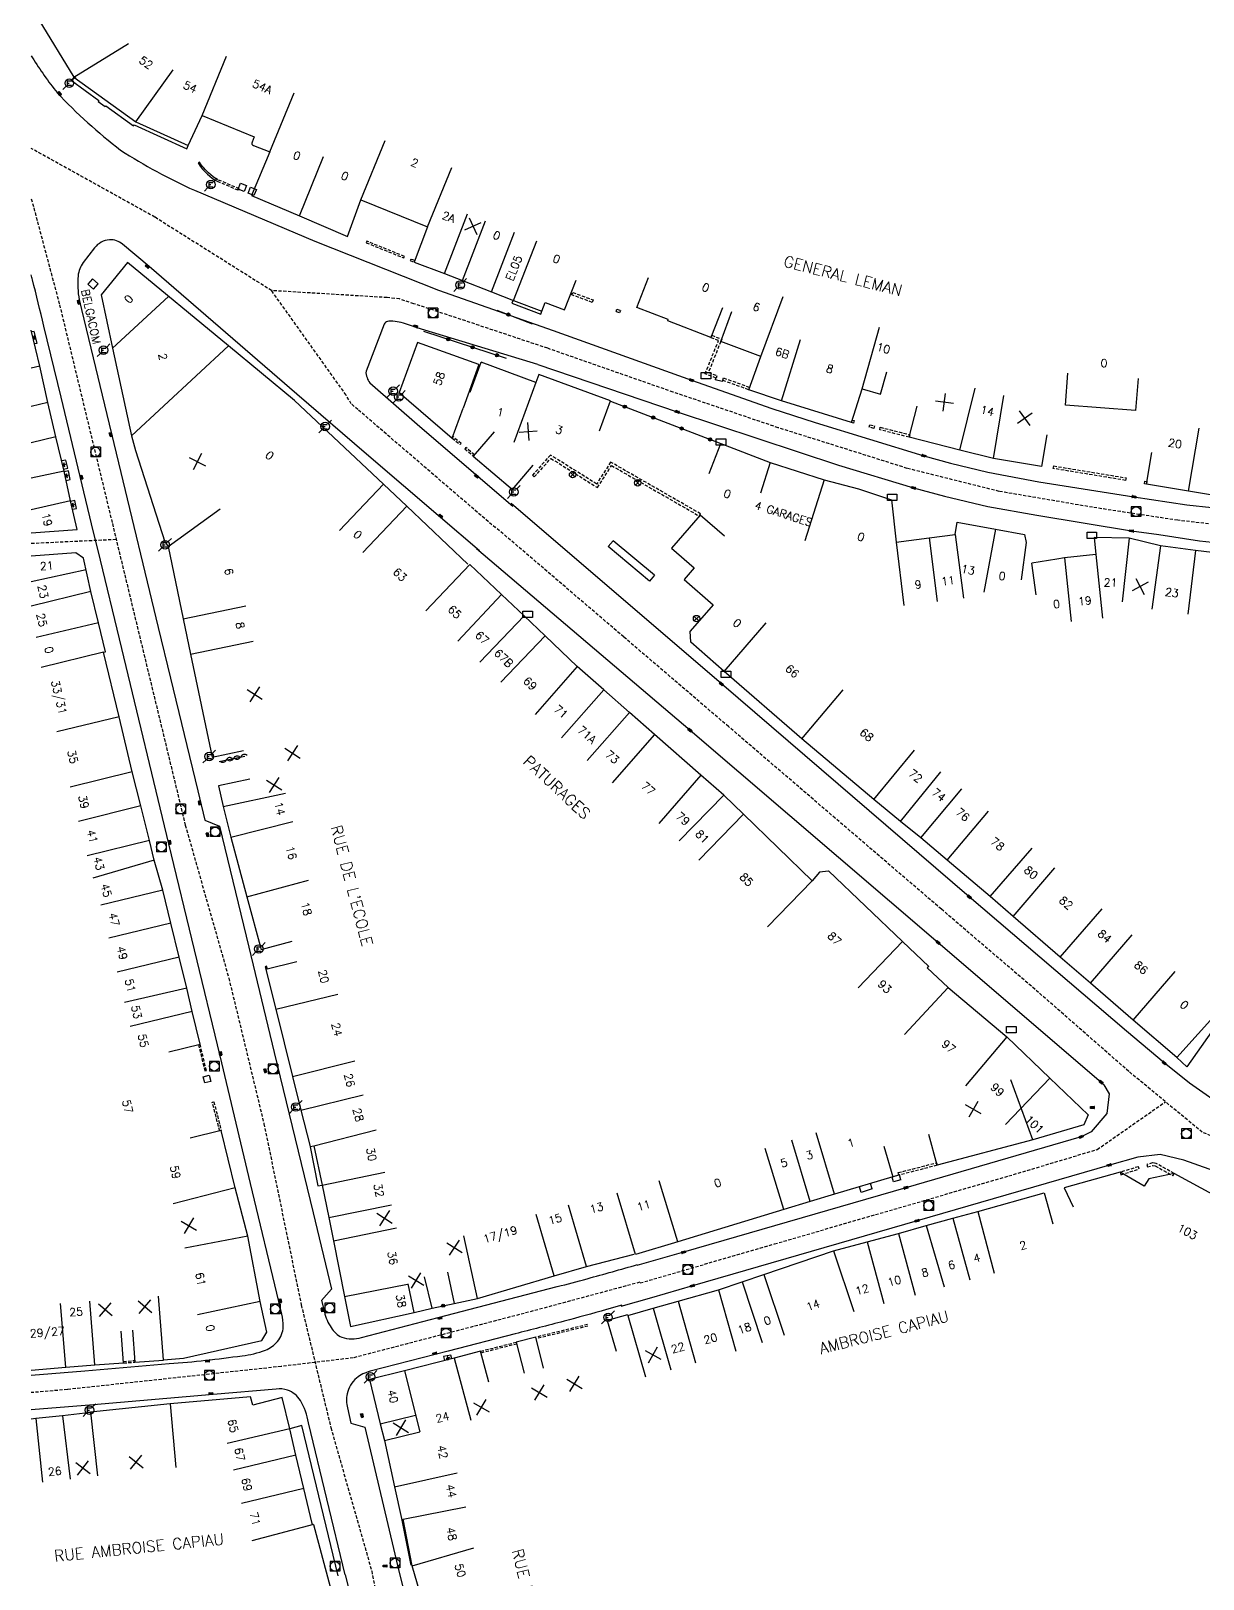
# Model space of a CAD drawing. Header units: millimetres. Extents: x 113000 to 114001, y 121999 to 123000.
# Drawn here: x 112999.9 to 113182.9, y 122336.6 to 122578.5 of the extents above; entities that cross this region are included whole.
import ezdxf
from ezdxf.enums import TextEntityAlignment as Align

# ---------------------------------------------------------------- set-up
doc = ezdxf.new("R2010")
doc.units = ezdxf.units.MM
doc.linetypes.add('DASHED', pattern=[0.75, 0.5, -0.25])
doc.layers.get('0').update_dxf_attribs({"linetype": 'CONTINUOUS'})
for name, color, linetype in [('W0001', 6, 'DASHED'), ('W0008', 7, 'CONTINUOUS'), ('W0100', 7, 'CONTINUOUS'), ('W0105', 7, 'CONTINUOUS'), ('W0112', 1, 'DASHED'), ('W0310', 3, 'CONTINUOUS'), ('W0322', 7, 'CONTINUOUS'), ('W0334', 7, 'CONTINUOUS'), ('W0400', 7, 'CONTINUOUS'), ('W0420', 7, 'CONTINUOUS'), ('W0469', 7, 'CONTINUOUS'), ('W0471', 7, 'CONTINUOUS'), ('W0984', 7, 'CONTINUOUS'), ('W0989', 7, 'CONTINUOUS'), ('W0991', 7, 'CONTINUOUS'), ('W1102', 7, 'CONTINUOUS'), ('W1471', 7, 'CONTINUOUS')]:
    doc.layers.add(name, color=color, linetype=linetype)
doc.styles.get("Standard").update_dxf_attribs({"font": 'romans.shx', "width": 0.85})

# ---------------------------------------------------------------- blocks, each defined once
blk = doc.blocks.new('t322o')
at = {"color": 0, "linetype": 'Continuous'}
for radius in [0.25, 0.15]:
    blk.add_circle((0, 0), radius, dxfattribs=at)
blk = doc.blocks.new('t991o')
at = {"color": 0, "linetype": 'Continuous'}
for p, q in [((-1, 1), (1, -1)), ((-1, -1), (1, 1))]:
    blk.add_line(p, q, dxfattribs=at)
blk = doc.blocks.new('t112o')
at = {"color": 0, "linetype": 'Continuous'}
for p, q in [((-0.5, 0.5), (0.5, 0.5)), ((-0.5, -0.5), (-0.5, 0.5)), ((0.5, 0.5), (0.5, -0.5)), ((0.5, -0.5), (-0.5, -0.5))]:
    blk.add_line(p, q, dxfattribs=at)
blk = doc.blocks.new('T420')
for p, q in [((0.75, 0.75), (-0.75, 0.75)), ((-0.75, 0.75), (-0.75, -0.75)), ((0.75, 0.75), (0.75, -0.75)), ((0.75, -0.75), (-0.75, -0.75))]:
    blk.add_line(p, q)
blk.add_ellipse((0, 0), major_axis=(-0.53, 0.53), ratio=1, start_param=3.926991, end_param=10.210176)
blk = doc.blocks.new('T400')
for p, q in [((-0.15, 0.3), (0.15, 0.3)), ((-0.15, -0.25), (-0.15, 0.3)), ((-0.15, 0.15), (0.15, 0.15)), ((-0.15, 0), (0.15, 0)), ((0.15, 0.3), (0.15, -0.25)), ((-0.15, -0.15), (0.15, -0.15)), ((-0.15, -0.25), (-0.15, -0.3)), ((-0.15, -0.3), (0.15, -0.3)), ((0.15, -0.3), (0.15, -0.25))]:
    blk.add_line(p, q)
blk = doc.blocks.new('T1471')
at = {"color": 0, "linetype": 'Continuous', "flags": 128}
blk.add_lwpolyline([(-0.75, -0.5), (-0.75, 0.5), (0.75, 0.5), (0.75, -0.5), (-0.75, -0.5)], dxfattribs=at)
blk = doc.blocks.new('T469')
at = {"color": 0, "linetype": 'Continuous', "flags": 128}
for points in [[(-0.35, 0.35), (0.35, -0.35)], [(-0.35, -0.35), (0.35, 0.35)]]:
    blk.add_lwpolyline(points, dxfattribs=at)
at = {"color": 0, "linetype": 'Continuous'}
blk.add_circle((0, 0), 0.5, dxfattribs=at)
blk = doc.blocks.new('T471')
for p, q in [((-0.333334, 0.333334), (-0.333334, -0.333334)), ((-0.333334, 0.333334), (0.333334, 0.333334)), ((-0.333334, 0), (0, 0)), ((0.500001, 0.500001), (1.000002, 1.000002)), ((-0.500001, -0.500001), (-1.000002, -1.000002)), ((-0.333334, -0.333334), (0.333334, -0.333334))]:
    blk.add_line(p, q)
blk.add_ellipse((0, 0), major_axis=(0.471405, 0.471405), ratio=1, start_param=5.4977871438, end_param=11.780972451)
blk = doc.blocks.new('t310o')
at = {"color": 0, "linetype": 'Continuous'}
for centre, start, end in [((-0.5, 0.38), 216.8699, 323.1304), ((0.5, -0.37), 36.8699, 143.1303)]:
    blk.add_arc(centre, 0.625, start, end, dxfattribs=at)

msp = doc.modelspace()

# ---------------------------------------------------------------- linework, layer by layer
at = {"layer": 'W0001'}
for points in [[(113072.49, 122500.83), (113050.97, 122519.34), (113049.96, 122520.21), (113049.15, 122521.59), (113037.51, 122537.91), (113019.28, 122549.38), (113000, 122560.1)], [(113000, 122552.27), (113004.41, 122535.69), (113012.65, 122501.51), (113024.03, 122454.43), (113030.83, 122430.53), (113036.32, 122407.77), (113042.14, 122379.46), (113046.76, 122360.3), (113053.14, 122337.91)], [(113080.62, 122528.9), (113059.73, 122535.87), (113059.73, 122535.87), (113057.49, 122536.61), (113055.55, 122536.82), (113037.51, 122537.91)], [(113337.79, 122516.82), (113320.22, 122514.01), (113299.08, 122510.51), (113289.3, 122508.45), (113271.38, 122505.98), (113255.91, 122503.6), (113243.27, 122501.7), (113232.67, 122500.5), (113217.9, 122499.6), (113207.32, 122499.58), (113192.01, 122500.56), (113178.98, 122502.03), (113165.69, 122504.06), (113151.1, 122506.55), (113136.76, 122510.15), (113116.61, 122516.49), (113100.2, 122522.06), (113080.62, 122528.9)], [(113000, 122498.45), (113013.24, 122499.07)], [(113342.79, 122355.26), (113325.79, 122360.11), (113306.42, 122366.18), (113290.35, 122371.23), (113277.54, 122375.16), (113261.16, 122380.54), (113245.18, 122385.11), (113236.61, 122387.96), (113209.48, 122396.67), (113196.65, 122400.77), (113182.81, 122406.44), (113171.33, 122415.95), (113157.27, 122428.27), (113142.08, 122441.28), (113125.51, 122455.5), (113108.85, 122469.8), (113092.49, 122483.81), (113072.42, 122500.99)], [(113095.04, 122382.89), (113116.02, 122388.99), (113131.8, 122393.57), (113152.62, 122399.61), (113166.41, 122403.75), (113177.07, 122411.2)], [(113095.02, 122383.01), (113076.96, 122378.15), (113050.27, 122371.2), (113039, 122369.85), (113005.63, 122366.25), (113000, 122365.76)], [(113053.14, 122337.91), (113056.72, 122319.17), (113061.82, 122297.83), (113071.4, 122259.09), (113079.81, 122226.29), (113081.8, 122222.35), (113085.5, 122217.51)]]:
    msp.add_lwpolyline(points, dxfattribs=at)
at = {"layer": 'W0008'}
msp.add_line((113057.2, 122338.53), (113061.24, 122322.36), dxfattribs=at)
at = {"layer": 'W0008', "flags": 128}
for points in [[(113000, 122574.57, 0.000814), (113000.18, 122574.3, 0.0284), (113004.02, 122568.84, 0.0392), (113013.94, 122559.84, 0.0346), (113025.46, 122553.58), (113044.27, 122545.63), (113063.58, 122537.99), (113081.49, 122531.66)], [(113069.97, 122497.26), (113063.88, 122502.46), (113052.35, 122512.36), (113041.47, 122521.75), (113018.41, 122541.67), (113014.25, 122545.15, 0.1851), (113012.2, 122545.85, 0.2113), (113009.88, 122544.6), (113008.09, 122542.28, 0.128), (113007.3, 122540.23, 0.069957), (113007.48, 122536.48), (113013.61, 122510.99), (113019.82, 122485.3), (113021.75, 122477.37), (113026.01, 122459.79), (113027.09, 122455.2), (113029.37, 122454.25), (113033.96, 122435.34), (113037.94, 122418.88), (113044.01, 122393.87), (113046.87, 122381.91), (113045.29, 122380.16), (113045.76, 122378.34, 0.0859), (113046.81, 122375.93, 0.1407), (113048.47, 122374.41, 0.1606), (113051.54, 122374.4), (113063.54, 122377.49), (113082.12, 122382.32, 0.0029), (113086.77, 122383.56, 0.002934), (113094.65, 122385.76)], [(113000, 122368.47), (113008.35, 122369.19), (113021.53, 122370.29, 0.0059), (113027.21, 122370.81, 0.0089), (113032.9, 122371.53, 0.0669), (113036.54, 122372.4, 0.1192), (113038.45, 122373.75, 0.1544), (113039.33, 122376.06, 0.0712), (113039.1, 122378.04), (113038.65, 122380.02), (113034.22, 122398.44), (113029.48, 122418.35), (113021.49, 122451.47), (113014.11, 122482.01), (113010.44, 122497.33), (113009.73, 122500.16), (113004.64, 122521.27), (113001.96, 122532.38, 0.0019), (113000.18, 122539.61, 0.000734), (113000, 122540.36, 0.0056)], [(113079.1, 122526.37), (113060.24, 122532.09), (113059.04, 122532.51, 0.0685), (113056.45, 122533.15, 0.0924), (113055.61, 122533.07, 0.222), (113055.07, 122532.66), (113052.28, 122525.35, 0.1707), (113052.43, 122524.32, 0.1309), (113052.83, 122523.53), (113060.64, 122516.68), (113075.18, 122504.26)], [(113092.19, 122379.4), (113089.8, 122378.74, -0.0029), (113083.17, 122376.91, -0.0011), (113075.52, 122374.95), (113065.07, 122372.24), (113052.9, 122369.1, 0.1135), (113050.78, 122368.04, 0.1621), (113049.3, 122365.57, 0.1097), (113049.35, 122363.38), (113049.91, 122360.98), (113052.05, 122360.37), (113057.2, 122338.53)], [(113048.98, 122337.28), (113043.27, 122361.06, 0.0908), (113042.02, 122364.54, 0.1594), (113040.01, 122366.15, 0.103), (113038.23, 122366.33), (113028.37, 122365.48), (113009.73, 122363.88), (113000, 122363.07)]]:
    msp.add_lwpolyline(points, format="xyb", dxfattribs=at)
at = {"layer": 'W0008'}
for points in [[(113081.49, 122531.66), (113103.07, 122523.91), (113115.62, 122519.52), (113122.39, 122517.32), (113139.32, 122512.11), (113143.49, 122510.95), (113149.33, 122509.53), (113157.3, 122508.06), (113172.15, 122505.7), (113180.43, 122504.47), (113188.2, 122503.6), (113197.16, 122502.74), (113205.65, 122502.27), (113213.95, 122502.1), (113221.33, 122502.41), (113230.67, 122503.01), (113240.68, 122504.02), (113246.97, 122504.94), (113278.81, 122509.97), (113293.68, 122512.37), (113293.74, 122512.44), (113303.27, 122513.98), (113337.59, 122519.55)], [(113079.1, 122526.37), (113100.84, 122518.98), (113126, 122510.67), (113137.74, 122507.1)], [(113137.74, 122507.1), (113142.57, 122505.82), (113149.34, 122504.21), (113156.98, 122502.83), (113171.78, 122500.38), (113176.05, 122499.81), (113182.36, 122498.84), (113187.32, 122498.29)], [(113186.93, 122409.82), (113180.84, 122414.08), (113176.87, 122417.26), (113171.01, 122422.21), (113146.44, 122443.19), (113107.73, 122476.48), (113074.92, 122504.66)], [(113069.53, 122497.64), (113102.85, 122469.23), (113141.58, 122436.06), (113167.03, 122414.24), (113167.45, 122413.84), (113168.3, 122412.43), (113167.94, 122409.37), (113165.49, 122406.48), (113163.91, 122405.73), (113136.54, 122397.78), (113101.82, 122387.7), (113094.56, 122385.6)], [(113214.3, 122338.84), (113214.82, 122340.1), (113217.11, 122344.43), (113220.4, 122350.66), (113224.31, 122357.55), (113230.45, 122368.41), (113231.95, 122371.06), (113234.12, 122375.34), (113236.39, 122380.34), (113236.46, 122381.91), (113235.85, 122383.26), (113234.41, 122384.31), (113201.83, 122394.58), (113191.82, 122397.85), (113179.94, 122402.06), (113176.23, 122402.97), (113172.76, 122402.57), (113168.31, 122401.3), (113138.3, 122392.62), (113103.23, 122382.45), (113096.84, 122380.55), (113092.02, 122379.2)], [(113048.98, 122337.28), (113051.57, 122327.29), (113058.44, 122298.93), (113059.02, 122296.36), (113057.05, 122294.73)]]:
    msp.add_lwpolyline(points, dxfattribs=at)
at = {"layer": 'W0100'}
for p, q in [((113083.26, 122534.9), (113085.06, 122539.56)), ((113068.5, 122522.04), (113070.21, 122526.74)), ((113115.35, 122511.06), (113113.84, 122506.29)), ((113155.31, 122498.56), (113154.53, 122492.74)), ((113156.86, 122490.38), (113156.22, 122495.34)), ((113161.24, 122397.77), (113162.65, 122394.77))]:
    msp.add_line(p, q, dxfattribs=at)
msp.add_lwpolyline([(113000, 122581.98), (113001.16, 122580.21), (113006.63, 122571.27), (113016.3, 122564.29), (113024.48, 122560.58), (113026.66, 122565.28), (113034.8, 122561.92), (113034.47, 122561.11, 0.164), (113034.42, 122560.81, 0.2095), (113034.71, 122560.57), (113037.24, 122559.58), (113034.39, 122552.78), (113041.87, 122549.58), (113049.35, 122546.39), (113051.46, 122552.11), (113061.87, 122547.89), (113059.78, 122542.36), (113064.51, 122540.57), (113067.32, 122539.49), (113071.83, 122537.74), (113075.27, 122536.39), (113079.68, 122534.68), (113080.23, 122536.07), (113083.26, 122534.9)], format="xyb", dxfattribs=at)
at = {"layer": 'W0100', "flags": 128}
for points in [[(113068.17, 122495.18), (113058.64, 122504.23), (113054.97, 122507.7), (113041.1, 122520.75), (113030.79, 122529.29), (113015, 122542.29), (113010.89, 122537.26), (113012.7, 122528.9), (113015.64, 122515.21), (113016.24, 122512.93), (113020.84, 122498.65), (113021.34, 122497.93), (113023.7, 122486.63), (113024.86, 122481.11), (113028.25, 122465.05), (113033.14, 122466.09)], [(113000, 122500.08), (113007.15, 122500.59), (113006.11, 122505.08), (113005.13, 122509.73), (113003.85, 122515.07), (113002.59, 122520.41), (113001.32, 122526.1), (113000, 122531.74)], [(113000.5, 122529.63), (113000.9, 122529.72), (113000.46, 122531.54), (113000.07, 122531.45)], [(113069.89, 122526.36), (113060.27, 122529.79), (113057.44, 122521.99), (113065.71, 122514.86), (113067.4, 122519.57)], [(113005.05, 122510.03), (113005.68, 122510.18), (113005.38, 122511.45), (113004.75, 122511.3)], [(113005.44, 122508.27), (113006.04, 122508.39), (113005.79, 122509.74), (113005.15, 122509.6)], [(113006.42, 122503.75), (113007.08, 122503.9), (113006.77, 122505.1), (113006.14, 122504.96)], [(113021.49, 122419.02), (113026.35, 122420.19), (113025.13, 122425.28), (113024.3, 122428.94), (113023.1, 122433.81), (113021.8, 122439.11), (113020.55, 122444.27), (113019.2, 122448.93), (113018.44, 122452.01), (113017.1, 122457.41), (113015.76, 122462.76), (113013.72, 122471.32), (113011.27, 122481.41), (113011.58, 122481.47), (113010.49, 122486.02), (113009.31, 122490.89), (113008.17, 122496.13), (113006.95, 122496.97), (113000, 122496.45)], [(113034.13, 122461.58), (113029.24, 122460.54), (113029.93, 122457.3), (113031.14, 122452.52), (113033.63, 122443.22), (113035.87, 122435), (113040.7, 122436.31)], [(113041.48, 122433.05), (113036.62, 122431.85), (113038.15, 122425.64), (113040.79, 122415.16), (113042.08, 122409.91), (113043.52, 122404.22), (113044.13, 122404.34), (113045.41, 122398.17), (113046.45, 122393.11), (113047.2, 122389.5), (113048.91, 122380.8), (113049.84, 122376.1), (113059.79, 122378.29), (113062.56, 122378.97), (113061.38, 122383.83)], [(113020.64, 122370.87), (113023.74, 122371.17), (113035.98, 122373.9), (113036.75, 122375.19), (113035.74, 122379.98), (113033.79, 122390.19), (113031.84, 122397.75), (113029.65, 122406.69), (113024.8, 122405.5)], [(113064.99, 122384.59), (113066.04, 122379.71), (113069.64, 122380.48), (113081.62, 122383.99), (113086.67, 122385.45), (113094.12, 122387.39)], [(113093.07, 122377.92), (113089.93, 122377.03), (113091.3, 122372.22)], [(113015.78, 122375.52), (113016.16, 122370.53), (113020.65, 122370.85)], [(113000, 122369.29), (113005.39, 122369.72), (113009.92, 122370.08), (113014.39, 122370.4), (113014.04, 122375.38)], [(113079.98, 122369.57), (113078.75, 122374.42), (113075.7, 122373.64), (113076.93, 122368.8)], [(113071.44, 122367.41), (113070.15, 122372.24), (113066.02, 122371.14), (113058.25, 122369.19), (113052.81, 122367.8), (113054.48, 122360.89), (113055.13, 122358.28), (113056.71, 122351.07), (113057.81, 122346.09), (113059.24, 122338.83)], [(113065.66, 122371.05), (113065.51, 122371.63), (113064.37, 122371.4), (113064.52, 122370.77)], [(113043.91, 122345.14), (113043.86, 122345.31), (113042.53, 122350.79), (113041.29, 122355.98), (113040.34, 122360.09), (113039.19, 122364.98), (113034.58, 122363.78), (113034.21, 122365.1), (113021.67, 122364.01), (113009.26, 122362.69)], [(113009.27, 122362.68), (113004.85, 122362.15), (113000.69, 122361.71), (113000, 122361.64)]]:
    msp.add_lwpolyline(points, dxfattribs=at)
at = {"layer": 'W0100'}
for points in [[(113107.92, 122535.22), (113106.09, 122530.57), (113099.37, 122533.21), (113099.41, 122533.41), (113094.53, 122535.3), (113096.34, 122539.96)], [(113128.07, 122517.29), (113117.11, 122520.7), (113112.01, 122522.42), (113113.92, 122527.63), (113107.64, 122529.96), (113109.38, 122534.65)], [(113000.68, 122530.63), (113000.28, 122530.54), (113000.62, 122530.33), (113000.49, 122530.88), (113000.28, 122530.54)], [(113088.71, 122515.99), (113090.43, 122520.69), (113079.23, 122524.79), (113078.78, 122523.56), (113070.21, 122526.74)], [(113128.07, 122517.29), (113129.71, 122522.57), (113132.58, 122521.76), (113133.55, 122525.23)], [(113172.79, 122524.17), (113172.41, 122519.18), (113161.48, 122520.01), (113161.85, 122525)], [(113158.54, 122515.37), (113157.72, 122510.44), (113150.23, 122511.68), (113144.95, 122512.98), (113137.07, 122515), (113138.31, 122519.84)], [(113072.26, 122515.87), (113069.01, 122512.07), (113075.11, 122506.85), (113078.36, 122510.65)], [(113105.84, 122509.35), (113107.63, 122514.02), (113115.35, 122511.06), (113123.79, 122508.37), (113129.17, 122506.93), (113134.3, 122505.23), (113135, 122498.64), (113140.19, 122499.27), (113144.26, 122499.8), (113144.53, 122501.74), (113150.52, 122500.63), (113155.07, 122499.82), (113155.31, 122498.56)], [(113005.53, 122510.82), (113004.9, 122510.67), (113005.24, 122510.46), (113005.11, 122511.01), (113004.9, 122510.67)], [(113205.54, 122507.96), (113205.08, 122502.98), (113198.92, 122503.55), (113189.48, 122505.1), (113180.69, 122506.57), (113174.12, 122507.68), (113174.96, 122512.61)], [(113005.91, 122509.07), (113005.3, 122508.93), (113005.63, 122508.72), (113005.51, 122509.27), (113005.3, 122508.93)], [(113006.93, 122504.5), (113006.28, 122504.35), (113006.62, 122504.14), (113006.49, 122504.69), (113006.28, 122504.35)], [(113108.2, 122499.53), (113104.44, 122502.82), (113099.94, 122497.68), (113103.5, 122494.6), (113101.95, 122492.78), (113106.45, 122488.84), (113102.87, 122484.7)], [(113272.17, 122492.89), (113273.36, 122499.1), (113271.51, 122501.22), (113260.03, 122499.32), (113254.72, 122498.45), (113249.37, 122496.92), (113244.12, 122495.41), (113243.63, 122497.33), (113235.82, 122496.54), (113230.02, 122495.98), (113226.01, 122495.72), (113220.47, 122495.3), (113215.01, 122494.86), (113212.01, 122494.65), (113207.07, 122494.27), (113202.65, 122494.83), (113181.75, 122497.3), (113176.29, 122498.04), (113171.42, 122499.24), (113165.92, 122499.37), (113166.18, 122496.67), (113161.31, 122496.15), (113160.1, 122495.96), (113156.22, 122495.34)], [(113124.48, 122447.21), (113123.08, 122447.06), (113121.89, 122445.72), (113111.18, 122456.13), (113108.12, 122459.12), (113104.55, 122462.23), (113097.29, 122468.57), (113093.38, 122472.02), (113089.37, 122475.56), (113085.24, 122479.19), (113080.22, 122483.99), (113076.93, 122487.12), (113073.42, 122490.42), (113068.47, 122495.15)], [(113184.28, 122422.14), (113180.43, 122416.65), (113178.83, 122418.09), (113172.03, 122423.97), (113165.36, 122429.72), (113160.65, 122433.78), (113153.28, 122440.16), (113149.71, 122443.26), (113142.97, 122448.95), (113138.85, 122452.41), (113135.68, 122454.98), (113131.53, 122458.41), (113120.29, 122467.92), (113108.16, 122478.43), (113102.98, 122483.02), (113102.87, 122484.7)], [(113124.48, 122447.26), (113135.99, 122436.23), (113140.13, 122432.34), (113139.86, 122432.1), (113143.15, 122429.03), (113152.29, 122421.35), (113159.03, 122414.89), (113165.01, 122409.16), (113164.31, 122407.62), (113156.37, 122405.24), (113141.41, 122401.27), (113140.13, 122406.1)], [(113133.11, 122404.25), (113134.53, 122399.45), (113125.39, 122396.75), (113121.61, 122395.6), (113117.48, 122394.35), (113100.93, 122389.3), (113094.34, 122387.33)], [(113225.62, 122372.43), (113230.2, 122370.44), (113234.6, 122380.54), (113223.82, 122384.17), (113212.97, 122387.83), (113211.14, 122382.44), (113209.31, 122383.4), (113205.67, 122385.32), (113200.41, 122388.12), (113195.02, 122390.98), (113189.26, 122394.1), (113178.42, 122399.99), (113174.48, 122399.15), (113173.75, 122398.02), (113169.98, 122400.19), (113161.24, 122397.77)], [(113093.15, 122377.83), (113097.11, 122378.96), (113100.98, 122380.05), (113107.27, 122381.84), (113110.97, 122383.07), (113114.35, 122384.22), (113125.24, 122387.9), (113130.48, 122389.33), (113135.41, 122390.63), (113139.71, 122391.88), (113143.85, 122393.04), (113147.76, 122394.08), (113158.13, 122396.97), (113159.48, 122392.15)], [(113064.94, 122371.51), (113065.09, 122370.91), (113065.3, 122371.25), (113064.75, 122371.11), (113065.09, 122370.91)], [(113044.08, 122345.18), (113047.88, 122330.93), (113049.48, 122324.78), (113050.11, 122321.91), (113040.56, 122320.77), (113041.23, 122312.9), (113036.24, 122312.48)], [(113078.61, 122276.53), (113073.76, 122275.3), (113072.38, 122280.77), (113072.46, 122281.22), (113073.3, 122282.62), (113071.89, 122287.84), (113070.54, 122293.28), (113068.93, 122299.13), (113067.9, 122302.84), (113066.32, 122308.8), (113066.59, 122308.88), (113065.3, 122314.11), (113063.9, 122318.9), (113065.27, 122319.3), (113062.66, 122327.93), (113061.03, 122333.34), (113059.46, 122338.71), (113058.03, 122345.98)]]:
    msp.add_lwpolyline(points, dxfattribs=at)
msp.add_lwpolyline([(113009.71, 122538.14), (113010.46, 122538.98), (113009.56, 122539.75), (113008.81, 122538.91)], close=True, dxfattribs=at)
at = {"layer": 'W0105'}
for p, q in [((113106.79, 122523.96), (113106.9, 122524.25)), ((113107.86, 122523.69), (113106.79, 122523.96)), ((113107.86, 122523.69), (113107.95, 122523.9)), ((113097.28, 122493.47), (113090.85, 122498.85)), ((113135.57, 122399.77), (113134.38, 122399.41)), ((113135.77, 122399), (113135.57, 122399.77)), ((113129.55, 122397.02), (113129.29, 122397.9)), ((113131.26, 122397.58), (113129.55, 122397.02)), ((113131.26, 122397.58), (113131.01, 122398.41)), ((113134.6, 122398.67), (113134.38, 122399.41)), ((113135.77, 122399), (113134.6, 122398.67))]:
    msp.add_line(p, q, dxfattribs=at)
msp.add_lwpolyline([(113097.28, 122493.47), (113096.53, 122492.5), (113090.08, 122497.94), (113090.85, 122498.85)], dxfattribs=at)
at = {"layer": 'W0112'}
for p, q in [((113084.4, 122537.24), (113084.54, 122537.62)), ((113087.58, 122536.07), (113084.4, 122537.24)), ((113091.29, 122534.64), (113091.43, 122535.02)), ((113091.83, 122534.44), (113091.29, 122534.64)), ((113106.09, 122530.57), (113106.24, 122530.94)), ((113107.29, 122530.1), (113106.09, 122530.57)), ((113105.19, 122524.92), (113107.29, 122530.1)), ((113107.64, 122529.96), (113105.72, 122525.14)), ((113106.9, 122524.25), (113105.19, 122524.92)), ((113107.95, 122523.9), (113108.09, 122524.27)), ((113111.98, 122522.43), (113107.95, 122523.9)), ((113128.07, 122517.29), (113128.15, 122517.68)), ((113128.38, 122517.22), (113128.07, 122517.29)), ((113130.83, 122516.58), (113130.93, 122516.97)), ((113131.55, 122516.39), (113130.83, 122516.58)), ((113132.45, 122516.18), (113132.55, 122516.57)), ((113137.06, 122515.01), (113132.45, 122516.18)), ((113090.58, 122510.59), (113104.29, 122502.7)), ((113159.55, 122510.12), (113159.62, 122510.52)), ((113170.85, 122508.27), (113159.55, 122510.12)), ((113173.79, 122507.75), (113173.87, 122508.14)), ((113174.09, 122507.69), (113173.79, 122507.75)), ((113135.46, 122399.74), (113135.36, 122400.13)), ((113141.41, 122401.28), (113135.46, 122399.74)), ((113172.84, 122401.05), (113169.98, 122400.19)), ((113169.98, 122400.19), (113170.09, 122399.81)), ((113175.04, 122401.66), (113174.15, 122401.39)), ((113086.89, 122376.15), (113078.81, 122374.18)), ((113070.15, 122372.24), (113075.7, 122373.64)), ((113070.22, 122372), (113075.76, 122373.4)), ((113014.37, 122370.64), (113016.14, 122370.78)), ((113014.39, 122370.4), (113016.16, 122370.53))]:
    msp.add_line(p, q, dxfattribs=at)
for points in [[(113026.92, 122557.07), (113026.73, 122557.28), (113026.56, 122557.5), (113026.4, 122557.73), (113026.25, 122557.99), (113026.03, 122557.86), (113026.19, 122557.6), (113026.35, 122557.35), (113026.54, 122557.12), (113026.74, 122556.9), (113026.94, 122556.68), (113027.16, 122556.46), (113027.5, 122556.12), (113027.85, 122555.79), (113028.22, 122555.49), (113028.61, 122555.22), (113029.03, 122555), (113032.38, 122553.59), (113032.47, 122553.82), (113029.12, 122555.23), (113028.74, 122555.43), (113028.37, 122555.68), (113028.02, 122555.98), (113027.67, 122556.3), (113027.33, 122556.64), (113027.12, 122556.85)], [(113052.4, 122545.62), (113052.3, 122545.39), (113058.14, 122543.03), (113058.24, 122543.26)]]:
    msp.add_lwpolyline(points, close=True, dxfattribs=at)
for points in [[(113059.87, 122542.6), (113059.25, 122542.83), (113059.16, 122542.6), (113059.78, 122542.36)], [(113084.54, 122537.62), (113087.72, 122536.45), (113087.58, 122536.07)], [(113091.43, 122535.02), (113091.97, 122534.81), (113091.83, 122534.44)], [(113106.24, 122530.94), (113107.79, 122530.33), (113107.64, 122529.96)], [(113105.72, 122525.14), (113107.05, 122524.62), (113106.9, 122524.25)], [(113108.09, 122524.27), (113112.11, 122522.81), (113111.98, 122522.43)], [(113128.15, 122517.68), (113128.46, 122517.62), (113128.38, 122517.22)], [(113130.93, 122516.97), (113131.65, 122516.78), (113131.55, 122516.39)], [(113132.55, 122516.57), (113137.16, 122515.39), (113137.06, 122515.01)], [(113065.71, 122514.86), (113066.95, 122513.86), (113067.11, 122514.05), (113065.8, 122515.11)], [(113069.17, 122512.26), (113067.82, 122513.4), (113067.66, 122513.21), (113069.01, 122512.07)], [(113081.05, 122512.23), (113078.24, 122509.07), (113078.53, 122508.8)], [(113078.53, 122508.8), (113081.12, 122511.71), (113088.39, 122507.15), (113090.58, 122510.59)], [(113104.29, 122502.7), (113104.48, 122503.05), (113090.45, 122511.12), (113088.27, 122507.7), (113081.05, 122512.23)], [(113159.62, 122510.52), (113170.92, 122508.66), (113170.85, 122508.27)], [(113173.87, 122508.14), (113174.17, 122508.08), (113174.09, 122507.69)], [(113036.86, 122431.92), (113036.74, 122432.37), (113036.5, 122432.3), (113036.62, 122431.85)], [(113026.11, 122420.13), (113027.08, 122416.03), (113027.33, 122416.09), (113026.35, 122420.19)], [(113029.41, 122406.63), (113028.26, 122411.15), (113028.5, 122411.21), (113029.65, 122406.69)], [(113135.36, 122400.13), (113141.31, 122401.66), (113141.41, 122401.28)], [(113170.09, 122399.81), (113172.95, 122400.67), (113172.84, 122401.05)], [(113174.15, 122401.39), (113174.27, 122401.01), (113175.07, 122401.25), (113175.48, 122401.19)], [(113178.42, 122399.99), (113175.61, 122401.58), (113175.04, 122401.66)], [(113175.48, 122401.19), (113178.23, 122399.64), (113178.42, 122399.99)], [(113086.83, 122376.4), (113078.75, 122374.42)]]:
    msp.add_lwpolyline(points, dxfattribs=at)
at = {"layer": 'W0310'}
msp.add_lwpolyline([(113029.31, 122464.36), (113033.32, 122465.21)], dxfattribs=at)
at = {"layer": 'W0322'}
msp.add_line((113090.45, 122520.63), (113107.63, 122514.02), dxfattribs=at)
at = {"layer": 'W0322', "flags": 128}
for points in [[(113072.66, 122534.87), (113078.22, 122532.74)], [(113074.21, 122527.33), (113061.29, 122531.55)]]:
    msp.add_lwpolyline(points, dxfattribs=at)
at = {"layer": 'W0322'}
msp.add_lwpolyline([(113062.56, 122378.97), (113066.04, 122379.71)], dxfattribs=at)
at = {"layer": 'W0334', "flags": 128}
for points in [[(113006.66, 122571.25), (113006.27, 122570.72), (113010.55, 122567.6), (113010.46, 122567.44), (113011.53, 122566.67), (113011.64, 122566.8), (113015.95, 122563.66), (113016.04, 122563.81), (113024.26, 122560.05), (113024.48, 122560.58)], [(113075.22, 122536.4), (113075.03, 122535.93), (113079.54, 122534.21), (113079.68, 122534.68)], [(113043.52, 122404.17), (113044.75, 122398.05), (113045.41, 122398.19)], [(113047.93, 122337.13), (113042.22, 122360.63), (113040.34, 122360.09)]]:
    msp.add_lwpolyline(points, dxfattribs=at)
at = {"layer": 'W1102'}
for p, q in [((113006.63, 122571.27), (113015.16, 122576.49)), ((113026.66, 122565.28), (113030.47, 122574.52)), ((113016.3, 122564.29), (113022.15, 122572.39)), ((113037.24, 122559.58), (113041.05, 122568.83)), ((113051.46, 122552.11), (113055.22, 122561.38)), ((113041.87, 122549.58), (113045.63, 122558.85)), ((113061.87, 122547.89), (113065.63, 122557.15)), ((113064.51, 122540.57), (113068.09, 122549.91)), ((113067.32, 122539.49), (113070.9, 122548.83)), ((113071.83, 122537.74), (113075.46, 122547.05)), ((113075.27, 122536.39), (113078.92, 122545.7)), ((113021.42, 122537.01), (113012.7, 122528.9)), ((113113.92, 122527.63), (113117.4, 122537.01)), ((113129.71, 122522.57), (113132.41, 122532.2)), ((113030.79, 122529.29), (113015.64, 122515.21)), ((113117.11, 122520.7), (113120.08, 122530.25)), ((113001.32, 122526.1), (113000, 122525.8)), ((113069.89, 122526.36), (113067.4, 122519.57)), ((113078.78, 122523.56), (113075.31, 122514.19)), ((113144.95, 122512.98), (113147.34, 122522.69)), ((113150.23, 122511.68), (113151.86, 122521.55)), ((113002.59, 122520.41), (113000, 122519.8)), ((113180.69, 122506.57), (113182.33, 122516.43)), ((113003.85, 122515.07), (113000, 122514.15)), ((113005.13, 122509.73), (113000, 122508.64)), ((113054.97, 122507.7), (113048.1, 122500.44)), ((113123.79, 122508.37), (113120.76, 122498.84)), ((113006.11, 122505.08), (113000, 122503.67)), ((113021.38, 122497.92), (113029.46, 122503.81)), ((113058.64, 122504.23), (113051.75, 122496.98)), ((113140.19, 122499.27), (113141.4, 122489.35)), ((113144.26, 122499.8), (113145.54, 122489.88)), ((113150.52, 122500.63), (113148.71, 122490.79)), ((113171.42, 122499.24), (113170.32, 122489.3)), ((113135, 122498.64), (113136.22, 122488.71)), ((113166.18, 122496.67), (113167.24, 122486.72)), ((113176.29, 122498.04), (113174.95, 122488.13)), ((113181.75, 122497.3), (113180.58, 122487.37)), ((113008.57, 122494.28), (113000, 122492.41)), ((113068.47, 122495.15), (113061.57, 122487.91)), ((113161.31, 122496.15), (113162.36, 122486.21)), ((113009.31, 122490.89), (113000, 122488.63)), ((113073.42, 122490.42), (113066.57, 122483.14)), ((113023.7, 122486.63), (113033.49, 122488.67)), ((113076.93, 122487.12), (113070.03, 122479.89)), ((113010.49, 122486.02), (113000.77, 122483.7)), ((113108.16, 122478.43), (113114.71, 122485.99)), ((113024.86, 122481.11), (113034.65, 122483.16)), ((113080.22, 122483.99), (113073.31, 122476.76)), ((113011.27, 122481.41), (113001.55, 122479.05)), ((113085.24, 122479.19), (113078.64, 122471.68)), ((113089.37, 122475.56), (113082.75, 122468.06)), ((113120.29, 122467.92), (113126.75, 122475.55)), ((113013.72, 122471.32), (113003.99, 122469)), ((113093.38, 122472.02), (113086.76, 122464.52)), ((113097.29, 122468.57), (113090.71, 122461.04)), ((113131.53, 122458.41), (113137.89, 122466.12)), ((113015.76, 122462.76), (113006.06, 122460.34)), ((113135.68, 122454.98), (113141.99, 122462.74)), ((113104.55, 122462.23), (113097.98, 122454.69)), ((113029.93, 122457.3), (113039.71, 122459.39)), ((113108.12, 122459.12), (113101.13, 122451.97)), ((113138.85, 122452.41), (113145.27, 122460.07)), ((113017.1, 122457.41), (113007.39, 122455)), ((113111.18, 122456.13), (113104.21, 122448.96)), ((113142.97, 122448.95), (113149.42, 122456.59)), ((113031.14, 122452.52), (113040.83, 122454.96)), ((113018.44, 122452.01), (113008.73, 122449.63)), ((113149.71, 122443.26), (113156.26, 122450.82)), ((113019.2, 122448.93), (113009.59, 122446.13)), ((113033.63, 122443.22), (113043.29, 122445.82)), ((113121.89, 122445.72), (113114.92, 122438.55)), ((113153.28, 122440.16), (113159.82, 122447.72)), ((113020.55, 122444.27), (113010.83, 122441.91)), ((113160.65, 122433.78), (113167.19, 122441.35)), ((113021.8, 122439.11), (113012.09, 122436.73)), ((113135.99, 122436.23), (113129.07, 122429.01)), ((113165.36, 122429.72), (113171.88, 122437.29)), ((113023.1, 122433.81), (113013.39, 122431.42)), ((113172.03, 122423.97), (113178.57, 122431.54)), ((113024.3, 122428.94), (113014.55, 122426.72)), ((113143.15, 122429.03), (113136.34, 122421.72)), ((113038.15, 122425.64), (113047.86, 122428.03)), ((113025.13, 122425.28), (113015.41, 122422.95)), ((113178.83, 122418.09), (113185.52, 122425.52)), ((113152.29, 122421.35), (113145.85, 122413.69)), ((113040.79, 122415.16), (113050.49, 122417.6)), ((113159.03, 122414.89), (113152.11, 122407.67)), ((113156.37, 122405.24), (113152.93, 122414.64)), ((113042.08, 122409.91), (113051.79, 122412.29)), ((113044.13, 122404.34), (113053.83, 122406.79)), ((113121.61, 122395.6), (113118.71, 122405.18)), ((113125.39, 122396.75), (113122.56, 122406.34)), ((113117.48, 122394.35), (113114.56, 122403.91)), ((113045.41, 122398.17), (113055.2, 122400.2)), ((113031.84, 122397.75), (113022.16, 122395.25)), ((113100.93, 122389.3), (113098.01, 122398.87)), ((113046.45, 122393.11), (113056.25, 122395.12)), ((113086.67, 122385.45), (113083.89, 122395.05)), ((113094.34, 122387.33), (113091.47, 122396.91)), ((113081.62, 122383.99), (113078.81, 122393.58)), ((113143.85, 122393.04), (113146.54, 122383.4)), ((113147.76, 122394.08), (113150.34, 122384.42)), ((113033.79, 122390.19), (113023.97, 122388.32)), ((113047.2, 122389.5), (113056.99, 122391.52)), ((113069.64, 122380.48), (113067.55, 122390.25)), ((113135.41, 122390.63), (113137.97, 122380.97)), ((113139.71, 122391.88), (113142.5, 122382.28)), ((113125.24, 122387.9), (113128.44, 122378.42)), ((113130.48, 122389.33), (113133.11, 122379.68)), ((113110.97, 122383.07), (113114.13, 122373.59)), ((113114.35, 122384.22), (113117.56, 122374.75)), ((113020.64, 122370.87), (113019.88, 122380.84)), ((113048.91, 122380.8), (113058.73, 122382.73)), ((113059.79, 122378.29), (113058.81, 122382.75)), ((113107.27, 122381.84), (113110.01, 122372.22)), ((113005.39, 122369.72), (113004.58, 122379.69)), ((113009.92, 122370.08), (113009.13, 122380.05)), ((113035.74, 122379.98), (113025.96, 122377.93)), ((113097.11, 122378.96), (113099.85, 122369.34)), ((113100.98, 122380.05), (113103.7, 122370.43)), ((113093.15, 122377.83), (113095.89, 122368.21)), ((113066.02, 122371.14), (113068.6, 122361.48)), ((113058.25, 122369.19), (113060.65, 122359.65)), ((113021.67, 122364.01), (113022.54, 122354.05)), ((113000.69, 122361.71), (113001.73, 122351.76)), ((113004.85, 122362.15), (113006.05, 122352.22)), ((113009.26, 122362.69), (113010.32, 122352.74)), ((113054.48, 122360.89), (113060, 122362.23)), ((113040.34, 122360.09), (113030.6, 122357.84)), ((113055.13, 122358.28), (113060.65, 122359.65)), ((113041.29, 122355.98), (113031.56, 122353.66)), ((113056.71, 122351.07), (113066.47, 122353.21)), ((113042.53, 122350.79), (113032.81, 122348.43)), ((113058.03, 122345.98), (113067.84, 122347.91)), ((113044.08, 122345.18), (113034.41, 122342.61)), ((113059.46, 122338.71), (113069.07, 122341.51))]:
    msp.add_line(p, q, dxfattribs=at)

# ---------------------------------------------------------------- block references
at = {"layer": 'W0112'}
for p, rotation in [((113032.95, 122554.05), 337.9887845433269), ((113034.49, 122553.43), 337.9887845433269), ((113027.43, 122414.75), 284.2643310970391)]:
    msp.add_blockref('t112o', p, dxfattribs=dict(at, rotation=rotation))
at = {"layer": 'W0310', "rotation": 11.91694289906968}
for p in [(113030.44, 122464.6), (113031.57, 122464.84), (113032.7, 122465.08)]:
    msp.add_blockref('t310o', p, dxfattribs=at)
at = {"layer": 'W0322'}
for p, rotation in [((113074.48, 122534.17), 339.0427877108385), ((113065.09, 122530.31), 161.9288665387843), ((113068.89, 122529.06), 161.9288665387843), ((113072.7, 122527.82), 161.9288665387843), ((113092.67, 122519.78), 338.9558994877805), ((113097.1, 122518.08), 338.9558994877805), ((113101.53, 122516.37), 338.9558994877805), ((113105.97, 122514.66), 338.9558994877805), ((113064.3, 122379.34), 11.96834486784231)]:
    msp.add_blockref('t322o', p, dxfattribs=dict(at, rotation=rotation))
at = {"layer": 'W0400'}
for p, rotation in [((113004.39, 122568.68), 43.14214849979284), ((113018.1, 122541.7), 49.31513391697995), ((113007.41, 122536.12), 13.68987724670743), ((113060.01, 122532.33), 71.32837076853578), ((113103.07, 122523.91), 250.7213111134182), ((113100.84, 122518.98), 71.23777467101736), ((113012.39, 122515.43), 14.51060422971675), ((113139.32, 122512.11), 254.4105358438479), ((113007.83, 122508.76), 13.60303560126137), ((113069.52, 122508.92), 49.40630040194501), ((113137.74, 122507.1), 73.06534007285157), ((113172.15, 122505.7), 261.5630605112459), ((113063.91, 122502.69), 49.62447344992223), ((113171.78, 122500.38), 82.38218959075898), ((113107.73, 122476.48), 229.3071998474207), ((113102.85, 122469.23), 49.5531821516995), ((113026.3, 122457.88), 193.4363459776139), ((113027.52, 122452.89), 192.3403999821348), ((113021.6, 122451.74), 13.12387086696178), ((113146.44, 122443.19), 229.4969825549378), ((113141.58, 122436.06), 49.4209015905675), ((113029.54, 122418.73), 13.44074393052666), ((113176.87, 122417.26), 231.2530642337502), ((113036.51, 122416.05), 16.31866036626618), ((113167.03, 122414.24), 49.3834255856425), ((113165.68, 122410.29), 90), ((113163.91, 122405.73), 295.2335720095325), ((113168.31, 122401.3), 105.9154907514417), ((113136.54, 122397.78), 286.1977939013096), ((113138.3, 122392.62), 106.1408789610843), ((113101.82, 122387.7), 286.1955953413665), ((113038.86, 122380.11), 12.09378865277077), ((113103.23, 122382.45), 106.1700142336346), ((113045.45, 122378.69), 192.2995053961549), ((113063.81, 122377.41), 104.5213035645309), ((113027.52, 122370.69), 94.97835746700443), ((113062.99, 122371.88), 104.6267440107963), ((113028.01, 122365.62), 275.1088029760237), ((113051.62, 122362.19), 13.24087056356572), ((113055.24, 122338.68), 90)]:
    msp.add_blockref('T400', p, dxfattribs=dict(at, rotation=rotation))
at = {"layer": 'W0420'}
for p in [(113062.73, 122534.42), (113010.03, 122512.69), (113172.48, 122503.38), (113023.32, 122456.92), (113028.7, 122453.37), (113020.3, 122451.01), (113028.56, 122416.75), (113037.74, 122416.32), (113180.32, 122406.2), (113140.08, 122394.97), (113102.47, 122384.98), (113038.08, 122378.81), (113046.56, 122378.97), (113064.74, 122375.05), (113027.8, 122368.45), (113047.4, 122338.63), (113056.77, 122339.13)]:
    msp.add_blockref('T420', p, dxfattribs=at)
at = {"layer": 'W0469'}
for p in [(113084.51, 122509.17), (113094.67, 122507.89), (113103.86, 122486.68)]:
    msp.add_blockref('T469', p, dxfattribs=at)
at = {"layer": 'W0471'}
for p in [(113005.93, 122570.33), (113028.03, 122554.47), (113066.96, 122538.79), (113011.28, 122528.6), (113056.48, 122522.19), (113057.39, 122521.3), (113045.87, 122516.67), (113075.32, 122506.46), (113020.88, 122498.21), (113027.78, 122465.13), (113035.52, 122435.07), (113041.29, 122410.38), (113090.04, 122377.52), (113052.95, 122368.22), (113009.07, 122363.03)]:
    msp.add_blockref('T471', p, dxfattribs=at)
at = {"layer": 'W0991'}
for p, rotation in [((113068.96, 122547.97), 339.0608601132736), ((113142.55, 122520.46), 127.9478522708535), ((113155.12, 122517.97), 170.58105769211), ((113077.58, 122515.92), 319.4793214215844), ((113025.91, 122511.19), 288.2594807604071), ((113173.11, 122491.69), 252.4849030215004), ((113034.87, 122474.84), 281.9169428990534), ((113040.79, 122465.65), 281.9169428990534), ((113037.9, 122460.69), 282.0266233406558), ((113147.09, 122410.02), 194.8815765860301), ((113024.59, 122391.84), 284.504197100556), ((113055.15, 122393.02), 281.6839113499594), ((113066.06, 122388.4), 12.08116054682129), ((113060.09, 122383.29), 13.67478835634443), ((113011.56, 122378.72), 3.986430717708787), ((113017.76, 122379.18), 4.314708202935249), ((113097.05, 122371.66), 15.91743311990011), ((113084.81, 122367.15), 13.77306103117418), ((113079.32, 122365.79), 14.22909392934607), ((113070.28, 122363.48), 14.94547956664373), ((113057.7, 122360.29), 283.9157787777619), ((113008.08, 122353.98), 6.897200693436369), ((113016.37, 122354.89), 6.112860147329675)]:
    msp.add_blockref('t991o', p, dxfattribs=dict(at, rotation=rotation))
at = {"layer": 'W1471'}
for p in [(113105.34, 122524.62), (113107.69, 122514.25), (113134.4, 122505.61), (113165.57, 122499.68), (113077.49, 122487.36), (113108.46, 122477.98), (113153, 122422.48)]:
    msp.add_blockref('T1471', p, dxfattribs=at)

# ---------------------------------------------------------------- texts
at = {"layer": 'W0984'}
for s, rotation, p in [('EL05', 68.3247, (113075.36, 122541.44)), ('BELGACOM', 282.2299, (113009.31, 122533.85)), ('4 GARAGES', 342.3388, (113117.45, 122503.04))]:
    msp.add_text(s, height=1.25, rotation=rotation, dxfattribs=at).set_placement(p, align=Align.MIDDLE)
at = {"layer": 'W0989'}
for s, rotation, p in [('GENERAL LEMAN', 345.6762, (113126.72, 122540.23)), ('PATURAGES', 317.0611, (113082.07, 122460.32)), ("RUE DE L'ECOLE", 284.7535, (113050.05, 122444.97)), ('AMBROISE CAPIAU', 14.4364, (113133.14, 122375.2)), ('RUE AMBROISE CAPIAU', 5.7776, (113016.82, 122341.57)), ('RUE DE L ECOLE', 283.9193, (113078.26, 122331.67))]:
    msp.add_text(s, height=1.75, rotation=rotation, dxfattribs=at).set_placement(p, align=Align.MIDDLE)
at = {"layer": 'W0991'}
for s, rotation, p in [('52', 324.1464, (113017.92, 122573.53)), ('54', 335.6507, (113024.81, 122569.72)), ('54A', 336.5396, (113036.06, 122569.75)), ('0', 336.8859, (113041.46, 122559)), ('2', 337.9005, (113059.86, 122557.88)), ('0', 336.8859, (113048.95, 122555.8)), ('2A', 339.2218, (113065.16, 122549.41)), ('0', 338.7025, (113072.66, 122546.53)), ('0', 338.8181, (113082, 122542.85)), ('0', 338.5449, (113105.29, 122538.4)), ('0', 50.7436, (113015.2, 122536.59)), ('6', 339.6664, (113113.21, 122535.36)), ('2', 282.1159, (113020.53, 122527.58)), ('6B', 342.4878, (113117.25, 122528.15)), ('10', 344.3367, (113133.03, 122528.91)), ('8', 342.7133, (113124.67, 122525.68)), ('0', 355.6729, (113167.47, 122526.58)), ('58', 70.1269, (113063.67, 122524.17)), ('1', 347.7931, (113073.24, 122518.92)), ('14', 346.1827, (113149.26, 122519.13)), ('3', 339.9186, (113082.42, 122516.16)), ('20', 350.3903, (113178.57, 122514.03)), ('0', 318.2414, (113037.22, 122512.16)), ('0', 161.6919, (113108.67, 122506.16)), ('19', 283.0013, (113002.45, 122502.14)), ('0', 316.6022, (113050.97, 122499.79)), ('0', 161.6919, (113129.54, 122499.43)), ('21', 3.5971, (113002.41, 122494.91)), ('6', 281.7884, (113030.84, 122494.01)), ('63', 316.4622, (113057.55, 122493.54)), ('13', 349.5323, (113146.25, 122494.3)), ('23', 282.3473, (113001.84, 122490.9)), ('9', 6.9976, (113138.45, 122492.01)), ('11', 7.3599, (113143.12, 122492.6)), ('0', 169.9519, (113151.57, 122493.33)), ('21', 358.5976, (113168.5, 122492.31)), ('0', 9.0735, (113160.06, 122488.95)), ('19', 6.0539, (113164.48, 122489.45)), ('23', 352.3202, (113178.08, 122490.73)), ('25', 283.643, (113001.64, 122486.45)), ('65', 316.3371, (113066.11, 122487.72)), ('8', 281.8483, (113032.6, 122485.61)), ('67', 316.75, (113070.38, 122483.68)), ('0', 318.4657, (113110.21, 122485.97)), ('0', 283.4593, (113002.77, 122481.77)), ('67B', 316.3635, (113073.75, 122480.49)), ('69', 316.2787, (113077.89, 122476.53)), ('66', 319.0839, (113118.81, 122478.46)), ('33/31', 283.6365, (113004.23, 122474.36)), ('71', 318.7239, (113082.68, 122472.12)), ('71A', 318.56, (113086.74, 122468.54)), ('68', 319.7647, (113130.43, 122468.51)), ('35', 283.4145, (113006.47, 122465.07)), ('73', 318.5787, (113090.7, 122465.05)), ('72', 320.4585, (113138.06, 122462.09)), ('77', 318.873, (113096.32, 122460.13)), ('74', 320.8704, (113141.68, 122459.13)), ('39', 284.0183, (113008.18, 122458.03)), ('14', 284.1427, (113038.78, 122456.99)), ('79', 318.9386, (113101.74, 122455.4)), ('76', 320.014, (113145.41, 122456.04)), ('41', 283.9585, (113009.52, 122452.66)), ('81', 315.6485, (113104.76, 122452.62)), ('16', 285.0318, (113040.59, 122450.08)), ('78', 319.85, (113150.85, 122451.46)), ('43', 283.7973, (113010.56, 122448.44)), ('85', 315.8096, (113111.66, 122445.9)), ('80', 319.0357, (113156.08, 122447)), ('45', 286.2346, (113011.71, 122444.22)), ('82', 319.1327, (113161.55, 122442.27)), ('18', 285.2362, (113042.95, 122441.34)), ('47', 283.6433, (113012.92, 122439.69)), ('87', 316.218, (113125.39, 122436.69)), ('84', 319.1509, (113167.58, 122437.05)), ('49', 283.7699, (113014.2, 122434.44)), ('20', 283.8388, (113045.64, 122430.78)), ('86', 319.2561, (113173.26, 122432.15)), ('51', 283.7961, (113015.45, 122429.35)), ('93', 316.7826, (113133.26, 122429.18)), ('0', 319.1689, (113180.01, 122426.33)), ('53', 282.8106, (113016.43, 122425.23)), ('55', 283.509, (113017.48, 122420.75)), ('24', 284.1406, (113047.72, 122422.48)), ('97', 319.9257, (113143.22, 122419.83)), ('26', 283.764, (113049.69, 122414.56)), ('99', 316.21, (113150.82, 122413.07)), ('57', 283.7388, (113015.03, 122410.46)), ('28', 284.2037, (113051.04, 122409.15)), ('101', 316.2477, (113156.61, 122407.66)), ('1', 16.4838, (113127.97, 122404.81)), ('30', 281.6864, (113053.1, 122402.98)), ('5', 16.9575, (113117.5, 122401.67)), ('3', 16.8469, (113121.47, 122402.88)), ('59', 283.7393, (113022.49, 122400.2)), ('32', 281.6307, (113054.26, 122397.35)), ('0', 16.9372, (113107.16, 122398.52)), ('13', 14.6233, (113088.25, 122394.64)), ('11', 16.7079, (113095.62, 122395.02)), ('15', 16.1526, (113081.78, 122392.88)), ('17/19', 16.3235, (113073.24, 122390.39)), ('103', 331.4756, (113180.5, 122390.9)), ('36', 281.1477, (113056.4, 122386.79)), ('2', 15.5709, (113154.83, 122388.78)), ('6', 15.5937, (113143.66, 122385.71)), ('4', 14.9388, (113147.61, 122386.79)), ('61', 280.8052, (113026.42, 122383.49)), ('10', 14.8184, (113134.74, 122383.21)), ('8', 16.1858, (113139.52, 122384.54)), ('38', 281.1315, (113057.72, 122380.09)), ('12', 15.2705, (113129.7, 122381.86)), ('25', 4.5313, (113006.99, 122378.38)), ('14', 18.657, (113122.04, 122379.43)), ('29/27', 4.6599, (113002.5, 122375.11)), ('0', 281.8451, (113027.93, 122375.84)), ('18', 18.449, (113111.34, 122375.82)), ('0', 18.7196, (113114.91, 122377.02)), ('22', 15.7478, (113100.95, 122372.77)), ('20', 15.8791, (113106.04, 122374.21)), ('40', 283.616, (113056.45, 122365.18)), ('65', 283.285, (113031.49, 122360.58)), ('24', 14.081, (113064.2, 122361.92)), ('67', 283.0177, (113032.53, 122356.12)), ('42', 282.3427, (113064.22, 122356.49)), ('26', 6.0046, (113003.66, 122353.47)), ('69', 283.4252, (113033.64, 122351.41)), ('44', 282.4664, (113065.56, 122350.41)), ('71', 283.6928, (113034.94, 122346.04)), ('48', 281.1587, (113065.62, 122343.7)), ('50', 286.2572, (113066.97, 122337.99))]:
    msp.add_text(s, height=1.25, rotation=rotation, dxfattribs=at).set_placement(p, align=Align.MIDDLE)

doc.saveas('drawing.dxf')
